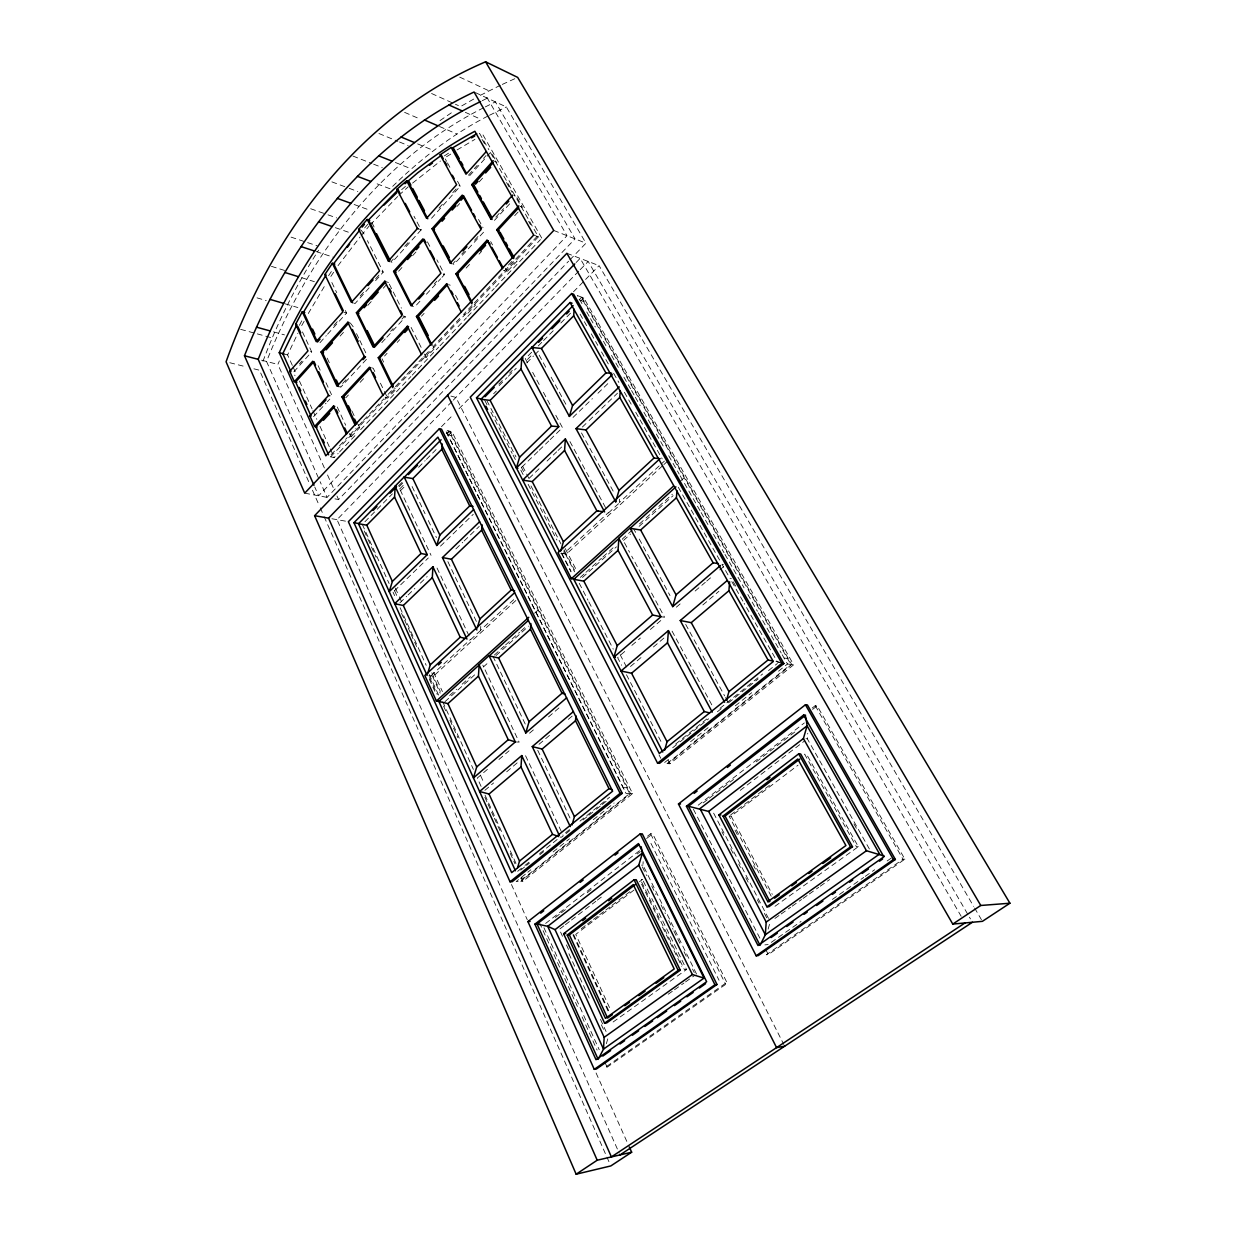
<?xml version="1.0" encoding="UTF-8"?>
<svg xmlns="http://www.w3.org/2000/svg" width="1236" height="1236" viewBox="0 0 1236 1236"><rect width="100%" height="100%" fill="white"/><g stroke="black" fill="none" stroke-linecap="round" stroke-linejoin="round"><path stroke-width="0.75" stroke-dasharray="5 3.75" d="M696.548 974.092L642.967 865.092L643.153 861.662M480.758 626.482L480.526 630.175L515.041 598.44M564.141 549.696L563.879 553.543L608.282 512.708M619.607 499.143L619.36 502.527L664.396 461.121M869.372 848.977L807.34 738.804L807.741 733.257M768.128 929.132L770.229 921.747M606.351 1043.694L607.911 1038.441M262.99 361.252C277.451 322.349 296.223 285.099 318.61 250.182M324.388 467.95L277.884 364.404L279.382 360.897M292.329 365.362L287.586 354.917L297.876 333.226M299.39 325.284L302.696 319.058M304.149 321.267L301.599 325.794M308.289 313.511L325.887 283.878M328.575 275.721L331.665 271.101M330.846 276.447L333.921 271.827M338.031 265.663L360.031 237.018M364.635 227.934L369.95 221.908M361.19 235.628L369.147 226.018M299.514 363.801L301.939 361.082M333.936 325.377L337.737 321.128M360.248 295.991L365.377 290.275M375.605 278.842L380.734 273.125M393.342 259.05L390.808 261.877L392.044 262.295L421.136 229.834L413.983 216.223M404.697 246.366L409.749 240.726M439.012 208.065L442.766 203.878M452.778 192.692L456.532 188.505M468.444 175.218L477.235 165.392M483.508 158.393L486.026 155.582M302.465 331.928L311.719 351.905L293.442 372.283L295.002 375.729M319.985 342.696L326.304 335.62M327.571 334.214L346.574 313.017L344.937 309.633M369.162 287.818L355.087 303.515L353.851 303.129M375.574 280.68L383.253 272.105L367.401 240.618M457.505 181.213L460.255 186.203L430.236 219.699L429 219.236M469.649 175.713L491.001 151.904L496.887 162.271L494.477 161.236M340.101 336.084L345.199 330.429M367.864 305.307L371.727 301.028M383.314 288.173L387.177 283.894M398.595 271.24L402.411 267.007M412.592 255.728L416.408 251.495M457.135 206.335L459.653 203.554M479.197 181.877L484.265 176.269M346.034 379.792L339.529 386.853L340.781 387.177L366.768 358.965M390.638 331.341L393.156 328.606M401.947 319.058L404.466 316.323M434.238 283.986L436.833 281.159M455.281 261.12L452.716 263.917L453.936 264.349L484.79 230.869L483.57 230.406M461.708 254.137L464.288 251.356M474.562 240.186L479.707 234.593M495.821 217.103L503.562 208.683M313.573 416.702L326.072 403.137M327.324 401.777L329.811 399.074M381.831 342.619L385.601 338.525M386.853 337.165L405.702 316.71L403.214 315.952M419.916 301.275L414.724 306.914L413.488 306.513M426.405 294.245L440.665 278.764M441.963 277.358L444.605 274.485L436.88 259.792M494.446 220.379L511.225 202.163M370.167 224.921L397.668 196.539M345.771 397.837L348.382 395.026M360.155 382.341L365.377 376.702M384.55 356.03L387.069 353.311M397.189 342.403L399.707 339.684M421.476 316.2L424.102 313.388M466.111 268.088L469.989 263.917M479.043 254.152L481.623 251.356M514.701 215.697L519.892 210.105M508.459 265.045L512.168 261.105M334.493 451.155L329.379 456.563L334.214 457.598L338.17 453.411M339.606 445.732L347.27 437.606M349.788 434.948L355.968 428.382M362.287 421.692L357.204 427.069L359.722 427.656L351.055 436.833L348.552 436.262M363.554 420.348L383.871 398.826M391.518 390.715L385.138 397.482L387.64 398.116L396.586 388.66L394.083 387.996M395.365 386.636L405.655 375.729M406.953 374.369L430.282 349.634M459.699 318.455L432.924 346.837L435.412 347.563L426.157 357.358L423.67 356.648M471.905 305.524L463.531 314.407L465.987 315.195L475.566 305.06L474.33 304.659M474.423 302.851L513.404 261.553M537.135 236.385L514.639 260.24L517.081 261.136L507.162 271.611L503.5 270.298M330.645 456.841L538.355 236.864L489.796 151.379L491.001 151.904M339.498 452.005L355.365 435.242M360.649 429.649L383.129 405.887M384.442 404.496L410.893 376.547M412.206 375.141L438.656 347.192M439.985 345.802L466.42 317.837M467.749 316.447L494.184 288.498M495.512 287.092L540.456 239.583M334.956 498.865L338.571 499.545L568.591 261.213M569.92 259.823L585.972 243.198L506.312 106.929L474.083 92.005M576.115 262.526L580.132 258.37L961.144 916.262M451.912 401.545L337.011 519.645L619.221 1153.157M453.241 400.17L578.819 271.07M580.163 269.695L588.181 261.46L970.461 918.92M441.468 426.698L453.597 414.307M458.989 408.807L468.413 399.166M573.504 291.804L584.273 280.788M585.617 279.413L599.089 265.647L973.644 906.359M446.273 433.712L448.946 430.993L629.634 793.527L519.862 881.407L516.169 881.562L526.335 873.404M447.185 433.929L449.858 431.209L451.928 431.719L632.6 793.589L522.921 881.299L520.789 881.376L630.53 793.543L632.6 793.589M579.066 299.9L581.77 297.15L583.763 297.876L793.667 664.783L669.927 763.74L667.888 763.647L791.72 664.535L793.667 664.783M398.471 485.964L402.488 481.901M447.911 435.783L451.928 431.719M498.834 384.102L502.867 379.993M509.618 373.148L512.307 370.414M581.075 300.611L583.763 297.876M402.735 483.06L398.826 487.015L431.04 555.319M531.665 352.26L525.315 358.687L529.054 365.624M364.929 521.746L392.399 493.875M418.571 467.332L425.153 460.657M426.466 459.329L438.286 447.324M499.174 385.57L507.054 377.583M508.367 376.254L516.246 368.251M538.247 345.925L542.233 341.893M543.562 340.549L555.52 328.421M560.835 323.029L571.449 312.244M399.676 488.962L405.084 483.477M493.627 393.759L496.331 391.024M527.432 359.506L532.84 354.021M400.418 490.754L404.481 486.644M526.768 362.859L533.519 356.014M534.879 354.655L538.927 350.545M394.408 590.885L428.32 557.946M440.495 546.127L473.264 514.315M537.892 451.557L520.124 468.799L523.261 474.887M539.251 450.228L548.815 440.943M550.174 439.614L562.473 427.671L554.315 412.53M573.04 417.413L592.399 398.625M597.93 393.249L610.368 381.167M398.95 195.288L408.22 186.806M399.861 602.89L406.69 596.308M408.05 594.995L414.879 588.429M420.348 583.16L427.162 576.579M455.868 548.923L462.743 542.31M464.118 540.982L479.228 526.412M529.147 478.301L541.538 466.374M547.038 461.074L556.663 451.804M558.039 450.476L562.164 446.49M582.388 427.023L587.78 421.816M589.139 420.503L617.49 393.187M487.865 116.091C451.526 134.647 419.081 160.155 390.174 188.83L374.137 182.712M430.947 675.783L470.638 639.275M480.649 630.437L470.761 639.537L436.725 567.37L432.924 566.768M608.421 512.971L619.499 502.789M515.845 600.526L433.388 676.246L428.799 675.829M662.496 465.848L566.289 554.207L558.008 552.708M663.902 464.551L668.151 460.657M534.57 613.241L538.741 609.456M680.001 481.484L684.682 477.235M632.26 530.059L622.419 538.958L629.603 552.276M449.657 695.482L456.594 689.209M462.14 684.203L470.468 676.679M494.385 655.049L504.18 646.196M505.586 644.929L519.583 632.276M520.989 631.024L526.582 625.957M580.333 577.382L584.551 573.566M585.957 572.299L601.438 558.301M602.844 557.034L614.107 546.853M639.522 523.894L650.939 513.558M652.376 512.276L672.369 494.199M444.945 701.677L476.154 673.496M483.245 667.085L488.915 661.971M496.007 655.559L528.637 626.096M582.48 577.49L616.455 546.806M623.531 540.41L630.607 534.029M639.105 526.351L673.079 495.682M487.401 769.379L477.297 778.047L482.673 789.881M498.942 759.476L509.047 750.808M529.58 733.164L535.42 728.159M548.537 716.911L561.638 705.648M624.736 651.48L617.614 657.598L621.584 665.262M631.859 645.377L640.402 638.039M650.368 629.479L661.754 619.7M676.339 607.185L682.117 602.21M695.157 591.024L705.293 582.326M706.729 581.09L711.071 577.366M719.754 569.904L724.111 566.181M401.638 189.664L405.98 185.941M412.561 183.098L440.449 161.02M484.883 790.345L493.612 782.929M506.683 771.805L518.301 761.917M539.02 744.304L550.762 734.323M568.359 719.337L574.23 714.346M630.484 666.498L641.947 656.749M653.427 646.984L666.328 636.015M702.851 604.945L718.904 591.302M517.668 871.318L523.523 866.606M524.991 865.416L530.847 860.704M539.622 853.628L557.189 839.491M565.594 832.709L571.078 828.29M579.978 821.137L609.611 797.251M675.659 744.057L707.146 718.688M720.016 708.305L762.612 673.991M520.711 870.098L525.115 866.56M526.567 865.385L529.502 863.022M539.746 854.771L544.134 851.249M569.904 830.499L561.685 837.112L560.109 837.127M583.021 819.947L587.455 816.363M588.939 815.173L594.871 810.399M596.355 809.209L600.789 805.625M602.272 804.435L608.205 799.661M672.678 747.765L678.672 742.929M680.171 741.724L692.16 732.067M693.659 730.862L708.645 718.796M717.39 711.766L721.515 708.444M728.498 702.82L758.162 678.95M768.529 670.592L777.429 663.423M527.818 872.214L530.8 869.82M553.125 851.928L569.487 838.796M593.311 819.7L614.137 802.998M664.644 762.504L668.197 759.661L671.735 759.816M690.569 741.724L709.958 726.181M735.296 705.849L751.704 692.701M778.541 671.179L787.486 664.01L790.87 664.427L580.889 296.841L577.413 295.605L581.955 303.577M667.007 763.616L790.87 664.427M647.571 836.154L650.6 833.79L652.67 833.775L727.293 983.238L607.123 1067.193L605.007 1067.549L725.254 983.485L727.293 983.238M812.176 708.043L815.235 705.679L817.166 705.864L904.876 859.174L768.328 954.563L766.32 954.764L902.991 859.236L904.876 859.174M646.613 838.487L652.67 833.775M812.593 709.418L817.166 705.864M545.632 923.431L639.784 850.476M698.201 805.192L804.312 722.952M555.35 917.421L559.893 913.898M561.422 912.709L565.964 909.186M587.224 892.732L591.766 889.209M637.297 853.952L640.341 851.604M703.253 802.875L707.811 799.352M709.325 798.178L733.551 779.422M756.277 761.824L797.174 730.152M563.894 925.841L559.336 929.348L562.504 936.27M565.408 924.667L569.981 921.16M571.495 920.001L595.829 901.307M597.343 900.132L601.901 896.641M740.21 790.376L804.296 741.136M639.414 881.778L642.473 879.445L640.387 879.522L684.466 969.735L686.536 969.503L651.789 898.495M581.291 928.715L585.879 925.208M587.424 924.034L592.013 920.542M593.543 919.368L598.147 915.861M599.676 914.702L604.28 911.195M605.81 910.02L610.414 906.529M611.944 905.355L630.329 891.341M730.63 814.957L770.198 784.798M633.96 890.074L575.744 934.385L610.785 1010.306M771.187 896.193L729.101 816.115L731.125 816.115L798.039 765.177M613.118 1022.002L686.536 969.503M774.972 906.282L858.325 846.691L806.567 754.284L804.605 754.176L856.393 846.737L858.325 846.691M668.228 994.223L672.94 990.87M674.516 989.742L683.956 983.037M685.532 981.925L694.972 975.219M774.926 918.425L779.607 915.088M781.183 913.976L790.561 907.301M792.122 906.204L801.515 899.53M803.076 898.417L807.757 895.08M809.333 893.983L818.711 887.309M820.271 886.197L829.665 879.538M771.279 942.357L801.036 921.453M832.353 899.453L863.686 877.452M865.246 876.355L874.64 869.758M887.17 860.951L891.867 857.66M440.001 120.603L454.215 110.869M448.544 153.156L443.817 156.277L446.551 161.267M450.769 154.098L445.98 157.096M457.057 149.942L474.933 139.359M473.728 99.065L460.534 106.559L455.42 104.257M480.325 95.326L500.565 85.191M482.287 100.688L487.339 98.138M483.631 107.764C380.982 159.058 308.197 256.532 266.543 361.468L319.336 479.954M485.3 106.914L495.389 101.862L575.049 238.872L327.092 497.382L320.109 481.7M489.533 115.257L506.312 106.929M502.279 84.419L517.683 77.404M764.899 944.876L768.143 944.567M520.387 878.178L524.079 878.039M641.499 865.138L642.967 865.092M629.634 793.527L626.049 793.45L445.362 430.113L448.946 430.993M623.145 787.626L626.729 787.718M515.335 741.924L519.151 742.125L482.828 665.138M805.98 738.711L807.34 738.804M780.997 662.496L777.459 662.048L744.165 603.369M784.103 658.062L787.486 658.494M660.936 616.718L664.597 617.258L631.704 556.185M331.928 518.749L346.698 521.36M729.904 578.232L731.372 578.494M304.72 493.164L327.694 497.49M723.446 564.528L721.963 564.234L729.024 576.671M775.945 661.476L779.313 662.156M447.648 434.717L451.233 435.582M229.788 362.72L246.489 366.938M253.921 368.822L259.483 370.228L309.34 483.137M261.538 360.186L277.884 364.404M284.048 353.975L287.586 354.917M450.939 396.092L455.914 397.42L783.809 1044.482M371.974 367.911L373.226 368.251L374.817 371.557M310.468 351.565L311.719 351.905M240.665 329.348L255.466 333.38M257.32 333.89L272.121 337.922M273.511 331.866L284.465 334.894M257.026 297.861L266.25 300.564M285.253 303.855L297.845 307.548M350.329 322.998L353.218 326.783M344.087 312.275L346.574 313.017M301.708 277.714L314.377 281.669M271.441 266.343L286.165 270.947M387.223 282.071L388.459 282.472M316.231 251.588L334.044 257.443M382.017 271.704L383.253 272.105M291.047 237.111L317.127 245.779M449.008 284.79L450.228 285.207M444.543 274.546L443.322 274.129L444.605 274.485M335.358 227.671L351.488 233.264M361.159 230.236L364.064 233.99M310.669 208.729L326.273 214.23M328.003 214.848L336.671 217.907M580.055 300.24L583.531 301.476M421.09 229.896L419.854 229.448L421.136 229.834M354.129 204.496L370.213 210.352M331.912 181.877L347.455 187.687M349.185 188.32L357.822 191.549M566.876 253.287L599.089 265.647M533.689 235.056L541.785 238.193L482.952 134.817L479.537 133.318L488.853 149.741M352.971 156.076L371.912 163.507M373.627 164.187L382.248 167.571M553.743 230.452L585.972 243.198M395.335 162.472L411.31 168.838M459.035 185.709L460.255 186.203M520.062 206.319L522.488 207.293L516.385 196.57M513.975 195.582L515.18 196.076M378.942 133.519L397.822 141.306M399.537 142.016L408.127 145.554M417.644 143.901L433.573 150.514M439.506 126.489L456.887 133.998M404.605 112.368L419.993 119.011M465.339 112.337L481.159 119.413M431.58 93.503L453.72 103.484M459.746 77.126L488.575 90.645M974.617 908.027L981.43 919.677M486.922 97.428L567 235.69L318.641 495.79L314.763 487.03M581.77 297.15L791.72 664.535M815.235 705.679L902.991 859.236M586.729 311.935L589.587 316.957M590.545 318.625L595.304 326.984M599.12 333.674L607.71 348.722M611.526 355.412L620.101 370.46M623.917 377.15L630.592 388.861M631.55 390.53L634.408 395.535M635.35 397.22L640.124 405.578M643.941 412.268L652.515 427.316M656.331 434.006L664.906 449.054M668.722 455.744L679.213 474.13M680.171 475.798L700.194 510.916M701.152 512.585L709.727 527.633M713.543 534.323L724.033 552.724M724.976 554.392L744.057 587.826M747.857 594.516L757.405 611.248M758.348 612.917L781.229 653.041M782.187 654.709L787.486 664.01M482.055 139.359L485.779 145.925M506.544 182.495L512.106 192.306M528.606 221.352L530.507 224.689M733.272 581.847L737.089 588.552M580.055 314.099L586.59 325.624M591.256 333.844L597.791 345.354M601.515 351.936L609.92 366.737M613.643 373.318L618.865 382.511M624.381 392.245L631.951 405.562M635.721 412.237L662.187 458.88M678.286 487.247L721.021 562.565M731.805 581.584L743.222 601.7M853.922 823.933L856.749 828.954M447.463 162.92L450.213 167.911M478.502 219.436L482.998 227.609M490.677 241.592L492.515 244.929M505.339 268.274L507.162 271.611M539.143 355.134L547.471 370.429M551.117 377.15L558.425 390.576M559.29 392.167L567.556 407.355M581.492 432.94L613.828 492.345M633.805 529.054L635.613 532.376M639.228 539.02L670.005 595.551M685.702 624.396L701.986 654.323M702.898 655.992L724.62 695.899M725.517 697.552L728.236 702.542M532.67 372.345L539.9 385.756M543.438 392.337L550.731 405.871M569.95 441.561L606.459 509.325M672.075 631.132L713.141 707.363M731.125 816.115L772.299 894.37M427.44 241.839L430.02 246.736M455.481 295.203L458.989 301.862M735.003 830.175L737.676 835.258M753.651 865.694L755.428 869.078M713.635 813.164L768.468 918.363M721.932 831.843L723.709 835.242M730.785 848.823L734.323 855.621M738.742 864.118L740.519 867.517M745.818 877.699L748.475 882.798M757.328 899.777L759.089 903.176M764.404 913.373L767.046 918.472M522.627 466.281L528.838 478.27M565.207 548.521L575.852 569.07M620.194 654.74L628.182 670.159M486.86 400.618L515.984 456.934M521.283 467.177L524.806 473.991M530.986 485.949L560.99 543.964M564.528 550.793L574.493 570.074M565.393 554.037L574.57 571.82M484.713 400.232L487.37 405.377M490.908 412.237L512.152 453.38M513.048 455.095L515.706 460.225M528.143 484.327L539.483 506.281M540.348 507.965L556.911 540.039M579.251 583.299L587.981 600.186M588.846 601.87L613.257 649.147M626.482 674.748L662.141 743.794M561.824 553.404L571.017 571.202M561.268 553.002L570.986 571.851M668.166 760.31L669.927 763.74M693.411 809.271L760.403 939.175M765.687 949.433L768.328 954.563M659.051 754.887L660.812 758.317M371.804 222.48L374.338 227.455M389.325 284.187L401.391 308.15M411.094 327.416L421.136 347.378M424.473 354.021L426.157 357.358M449.858 431.209L630.53 793.543M650.6 833.79L725.254 983.485M450.429 440.14L625.138 791.457M650.955 843.385L719.028 980.256M642.349 866.869L646.613 875.536M651.712 885.918L655.961 894.586M661.075 904.968L665.323 913.636M668.722 920.557L672.971 929.225M673.836 930.955L680.634 944.814M684.033 951.735L686.598 956.942M692.546 969.07L694.246 972.531M643.323 881.175L650.939 896.764M641.608 884.25L659.159 920.171M662.496 927.015L681.716 966.351M382.017 358.764L383.639 362.086M331.851 282.503L336.764 292.685M356.509 333.627L358.996 338.757M359.815 340.456L367.246 355.844M380.425 383.175L383.639 389.819M384.427 391.488L387.64 398.116M412.113 486.52L425.091 513.759M428.289 520.495L436.447 537.614M447.88 561.623L476.555 621.832M492.979 656.316L525.516 724.636M537.722 750.267L570.754 819.607M525.563 755.737L563.122 835.351M327.2 358.146L329.595 363.276M351.966 411.094L354.299 416.068M358.177 424.35L359.722 427.656M318.085 365.64L320.464 370.769M325.995 382.712L331.526 394.655M337.258 407.015L345.694 425.23M349.525 433.512L351.055 436.833M573.628 934.54L609.456 1012.315M572.963 934.818L609.101 1013.288M566.459 944.922L568.838 950.129M600.511 1019.391L606.057 1031.504M568.931 953.713L589.51 998.781M601.391 1024.783L604.558 1031.72M395.35 588.089L398.533 595.103M399.336 596.864L401.715 602.117M433.62 672.276L442.395 691.573M480.68 775.76L483.863 782.774M293.117 367.092L296.269 374.06M299.436 381.028L312.075 408.869M312.878 410.615L316.818 419.313M319.985 426.265L329.471 447.154M330.259 448.9L334.214 457.598M394.608 590.823L396.988 596.046M431.812 672.755L440.31 691.48M432.476 676.154L440.17 693.118M362.318 524.388L389.108 583.516M393.063 592.198L394.608 595.628M400.078 607.695L426.188 665.308M442.72 701.754L473.373 769.379M485.022 795.088L516.076 863.593M364.234 530.955L376.13 557.235M401.53 613.288L403.909 618.541M404.697 620.287L410.259 632.554M411.047 634.3L416.609 646.567M429.294 674.593L438.826 695.621M443.585 706.127L445.964 711.38M449.935 720.14L457.861 737.66M484.836 797.22L487.216 802.473M488.019 804.219L493.566 816.486M494.354 818.232L499.916 830.499M510.236 853.273L514.995 863.779M521.345 877.792L522.921 881.299M543.964 927.742L599.228 1049.75M604.759 1061.956L607.123 1067.193M429.572 677.529L437.266 694.524M429.294 679.074L434.825 691.295M539.468 922.659L577.366 1006.444M582.11 1016.919L597.112 1050.09M327.54 474.979L333.844 489.023M336.995 496.038L338.571 499.545M511.441 884.497L527.262 919.723M596.076 1072.956L626.915 1141.647M312.461 490.198L319.475 506.08M320.248 507.841L323.368 514.902M324.141 516.663L606.134 1155.351M606.922 1157.112L610.028 1164.173"/><path stroke-width="1.5" d="M420.997 553.481L392.368 581.43L389.232 591.673L427.239 554.686L420.997 553.481L394.578 497.088L395.149 486.474L358.502 523.724L427.1 675.428M639.043 844.713L537.057 924.003L547.718 926.32L555.057 929.657L604.157 1037.328L603.508 1049.132L598.147 1059.36L537.057 924.003L534.894 924.157L595.999 1059.7L706.637 981.724L638.471 843.555L534.894 924.157M465.169 638.425L460.209 637.173L432.306 577.614L432.924 566.768L394.67 603.709L403.307 605.485L430.282 664.829L427.625 673.666M473.017 506.436L469.711 505.926L441.808 449.301L442.117 443.863M514.67 590.793L511.163 590.066L481.654 530.182L481.994 524.62M508.243 739.684L476.71 766.923L473.45 777.938L515.335 741.924L508.243 739.684L478.456 676.123L479.135 664.999L438.873 701.461L515.427 870.777M533.303 347.718L531.789 347.239L521.623 357.575L558.78 426.698L551.519 426.065L521.036 369.101L521.762 357.807L480.989 399.228L559.29 551.179M558.61 836.571L552.585 834.315L521.005 766.938L521.746 755.582L479.583 791.503L489.039 794.037L519.522 861.075L517.621 867.595M565.022 694.076L562.009 693.257L530.476 629.248L530.847 623.562M598.116 511.086L596.88 510.823L564.589 450.476L565.362 438.919L522.673 480.124L524.203 480.464M611.727 373.226L605.934 372.948L573.689 315.829L574.122 309.201M612.222 789.711L609.008 788.645L575.543 720.727L575.883 715.721M803.601 715.057L805.578 715.227L688.483 806.274L708.676 811.434L766.196 922.071L765.331 934.756L760.047 945.339L688.483 806.274L686.428 806.243L758.008 945.525L883.864 856.826L803.601 715.057L686.428 806.243M658.912 458.541L653.983 458.046L619.777 397.436L620.24 390.669M615.435 657.336L613.906 657.166L660.936 616.718L652.639 615.018L618.031 550.36L618.881 538.494L573.782 579.313L662.79 752.029M718.425 563.662L713.126 562.782L676.416 497.768L676.942 490.8M709.603 712.925L704.288 711.55L667.502 642.782L668.413 630.623L621.028 670.994L631.565 673.234L667.038 741.693L664.628 750.283M772.732 661.013L768.019 659.993L728.916 590.731L729.626 581.801M726.49 700.379L728.931 691.619L768.019 659.993M660.936 616.718L618.742 538.216L630.005 528.035L672.678 606.613L676.046 594.81L713.126 562.782M572.036 824.968L574.416 816.641L609.008 788.645M613.906 657.166L617.227 645.594L652.639 615.018M708.676 811.434L803.415 738.541L807.077 725.795L805.826 716.988M615.698 501.708L618.989 490.398L653.983 458.046M515.335 741.924L479.012 664.752L489.054 655.652L525.779 732.948L529.054 721.716L562.009 693.257L563.276 693.365M560.696 551.009L563.415 541.77L596.88 510.823L603.06 511.704M531.789 347.239L569.363 416.408L572.592 405.501L605.934 372.948M517.93 468.29L516.401 467.934L519.599 457.227L551.519 426.065M477.266 627.919L479.954 618.927L511.163 590.066M555.057 929.657L638.78 865.215L642.396 853.118L641.175 846.722M427.239 554.686L395.041 486.242L404.172 476.972L436.71 545.478L439.861 535.049L469.711 505.926M244.481 355.767C287.741 245.516 364.991 143.283 474.083 92.005L553.743 230.452L304.72 493.164L244.481 355.767L258.2 359.321L313.99 485.285M258.2 359.321C300.564 252.206 375.203 152.677 480.619 101.537M279.243 352.708C319.923 261.599 385.725 178.648 474.871 131.279L533.689 235.056L325.794 455.806L279.243 352.708L284.048 353.975M296.872 382.295L294.369 381.661L289.688 371.325L307.965 350.885L295.651 324.218L302.279 311.75L304.767 312.476M302.279 311.75L316.231 341.646L342.835 311.905L324.867 274.546L332.376 263.299L334.848 264.102M333.287 264.133L359.923 229.803L358.687 229.371L363.199 223.901L367.262 219.498L369.734 220.379M347.362 247.246L349.634 244.172M362.179 227.069L364.435 224.334M367.262 219.498L388.336 261.043L417.444 228.49L418.68 228.938M486.103 151.734L466.003 174.214L451.186 147.47L440.155 154.763L456.594 184.736L426.544 218.324L406.659 180.78L396.895 189.293L417.444 228.49M320.016 339.174L317.482 342.001L303.531 312.121L326.103 274.948L324.867 274.546M367.973 285.593L373.087 279.877M294.369 381.661L312.754 361.236L328.544 395.427L329.811 395.736M362.967 359.691L365.562 356.864L364.311 356.524L337.026 386.219L321.066 351.997L347.826 322.272L349.077 322.627L322.318 352.337L338.278 386.528M384.751 281.267L401.978 315.566L373.071 347.007L356.401 312.739L384.751 281.267L385.987 281.669L357.652 313.11L374.307 347.362L383.114 337.799M393.604 271.426L422.897 238.888L440.912 273.218L411.016 305.74L393.604 271.426L396.076 272.244M432.059 228.706L462.279 195.118L481.113 229.479L450.259 263.052L432.059 228.706L434.516 229.618M493.21 162.642L472.971 185.091L492.021 219.436L490.8 218.957L471.75 184.597L493.257 160.726M326.119 349.865L332.484 342.789M364.048 307.779L366.628 304.921M371.773 299.205L378.216 292.067M407.54 259.529L411.356 255.296M416.439 249.657L418.989 246.829M442.071 221.229L444.589 218.432M452.144 210.058L455.914 205.871M460.951 200.278L463.469 197.482M475.458 184.179L477.992 181.383M485.578 172.963L490.63 167.354M317.158 427.053L314.624 426.482L309.803 415.806L328.544 395.427M490.8 218.957L512.755 195.087M319.815 406.598L326.057 399.815M418.741 299.081L423.933 293.442M463.052 250.908L466.914 246.721M506.219 204.002L508.799 201.19M314.624 426.482L333.488 406.103L334.74 406.412L315.891 426.775L328.591 454.817M355.18 425.122L342.001 396.895L369.471 367.231L383.083 395.505M378.278 357.714L407.355 326.289L408.606 326.675L379.514 358.069L378.278 357.714L392.832 387.671M430.839 344.798L416.455 316.462L446.536 283.971L447.772 284.373L417.706 316.849L432.075 345.168M471.874 303.84L455.945 273.805L487.015 240.232L490.074 244.033M512.492 258.123L496.748 229.711L518.857 205.825M370.723 367.571L343.268 397.22L355.659 423.763M488.235 240.696L457.181 274.222L472.214 302.588M518.765 207.725L497.969 230.174L513.712 258.571M323.43 420.271L329.718 413.504M404.79 332.499L407.324 329.765M434.624 300.302L438.548 296.068M480.402 250.908L485.578 245.331M631.658 1152.215L597.204 1160.218L314.608 515.69L566.876 253.287L952.771 924.08L982.404 921.33L1009.92 903.222L517.683 77.404L485.594 61.8C358.95 115.829 271.379 234.994 226.08 361.793L576.146 1174.2L610.816 1165.934L631.658 1152.215L629.294 1146.931M314.608 515.69L328.544 518.147L574.786 263.901M439.429 428.66L348.367 521.7L510.051 881.793L512.214 881.701L622.202 793.373L441.515 429.17L439.429 428.66L620.101 793.327L622.202 793.373M571.65 293.535L470.236 397.173L657.583 763.199L659.653 763.292L783.856 663.547L573.689 294.261L571.65 293.535L781.878 663.299L783.856 663.547M353.944 522.704L437.915 437.142L612.623 791.179L511.673 872.647L353.944 522.704L358.471 523.508M570.059 302.511L773.288 661.523L659.313 753.496L476.509 397.822L570.059 302.511L572.098 303.222M441.113 439.769L404.28 477.204L412.87 478.564L441.808 449.301M573.133 305.586L531.913 347.471L541.43 348.475L573.689 315.829M373.056 510.483L376.98 506.497M390.051 493.21L396.601 486.567L395.041 486.242M408.344 474.624L417.552 465.277M485.037 396.741L494.23 387.393M538.618 342.31L542.604 338.262M551.905 328.822L559.877 320.727M566.521 313.975L569.178 311.287M358.502 523.724L366.798 525.207L394.578 497.088M480.989 399.228L490.136 400.387L521.036 369.101M436.71 545.478L473.589 509.587M516.401 467.934L558.78 426.698M569.363 416.408L612.268 374.662M399.908 193.171L398.116 189.772L368.498 219.931L389.572 261.46L388.336 261.043M383.902 205.176L396.771 192.723M476.849 629.974L442.457 557.575L479.583 521.731M615.837 501.97L576.007 428.629L619.251 386.883M403.307 605.485L432.306 577.614M442.457 557.575L451.418 559.228L481.654 530.182M522.673 480.124L532.222 481.576L564.589 450.476M576.007 428.629L585.957 429.943L619.777 397.436M430.282 664.829L460.209 637.173M514.593 592.724L424.86 675.474L436.401 701.028L440.34 701.322M660.117 458.556L558.008 552.708L571.372 578.68L575.188 579.298M438.456 664.968L441.283 662.357M436.401 701.028L528.776 617.289M571.372 578.68L673.543 486.042M528.405 620.395L489.178 655.914L498.602 657.969L529.054 721.716M675.907 486.86L630.144 528.297L640.634 530.012L676.416 497.768M438.873 701.461L447.926 703.624L478.456 676.123M498.602 657.969L530.476 629.248M573.782 579.313L583.84 581.167L618.031 550.36M404.991 183.747L417.845 172.7L441.376 155.272L443.199 158.594M525.779 732.948L566.629 697.815M672.678 606.613L720.511 565.485M570.244 826.56L532.268 746.606L573.411 711.565M724.62 702.218L680.248 620.534L726.984 580.719M489.039 794.037L521.005 766.938M532.268 746.606L542.125 749.047L575.543 720.727M631.565 673.234L667.502 642.782M680.248 620.534L691.248 622.65L728.916 590.731M519.522 861.075L552.585 834.315M667.038 741.693L704.288 711.55M510.051 881.793L620.101 793.327M657.583 763.199L781.878 663.299M527.926 921.608L640.186 833.883L642.287 833.867L717.004 984.489L596.432 1069.001L594.269 1069.356L527.926 921.608L530.09 921.469M678.456 803.987L805.439 704.752L807.417 704.937L895.374 859.468L758.209 955.598L756.169 955.814L678.456 803.987L680.526 804.003M540.704 913.172L543.732 910.808M580.117 882.396L583.16 880.032M614.987 855.173L618.031 852.809M694.122 793.388L697.135 791.04M727.355 767.448L730.368 765.084M563.616 933.721L634.099 879.785L636.2 879.692L680.31 970.183L606.737 1022.883L604.589 1023.176L563.616 933.721L565.764 933.551M718.889 814.91L798.688 753.852L800.665 753.96L852.5 846.814L768.931 906.683L766.923 906.807L718.889 814.91L720.928 814.926M582.604 920.681L585.663 918.333M608.637 900.766L611.696 898.433M766.938 779.746L769.997 777.398M567.216 935.034L633.249 884.621L674.207 968.947L605.455 1018.356L567.216 935.034L569.348 934.864L635.35 884.528M723.014 816.084L797.776 758.997L845.934 845.548L767.834 901.677L723.014 816.084L725.053 816.084L799.754 759.089M429.525 165.269L432.523 162.998M612.268 1014.71L607.587 1018.078L569.348 934.864M624.767 1005.733L629.448 1002.365M638.827 995.644L645.068 991.164M656.007 983.3L663.809 977.691M774.539 898.186L779.221 894.833M791.704 885.857L796.386 882.504M808.869 873.528L811.99 871.287M822.913 863.439L830.716 857.846M604.589 1023.176L678.209 970.399L680.31 970.183M766.923 906.807L850.553 846.845L852.5 846.814M604.157 1037.328L692.392 974.555L704.026 978.093L603.508 1049.132L547.718 926.32L642.396 853.118L704.026 978.093M766.196 922.071L866.451 850.739L884.234 856.085M602.828 1056.069L610.615 1050.585M619.947 1044.003L624.628 1040.712M632.415 1035.227L638.641 1030.839M644.868 1026.452L652.654 1020.967M657.336 1017.676L666.668 1011.094M674.454 1005.61L680.696 1001.222M686.922 996.834L693.149 992.446M699.375 988.058L705.601 983.671M771.048 937.583L777.336 933.149M786.76 926.521L793.048 922.087M804.049 914.331L807.201 912.122M816.625 905.478L822.913 901.059M832.353 894.416L835.49 892.207M849.642 882.241L852.778 880.017M862.218 873.388L868.491 868.954M879.507 861.198L882.643 858.989M594.269 1069.356L714.933 984.737L717.004 984.489M756.169 955.814L893.443 859.53L895.374 859.468M576.146 1174.2L597.204 1160.218M952.771 924.08L980.766 905.478L1009.92 903.222M965.007 922.937L611.403 1156.911L328.544 518.147M451.186 147.47L452.407 147.98L476.71 133.704M620.009 1154.918L972.408 922.257M471.503 137.876L474.717 136.053M784.69 1046.197L776.579 1047.634L447.617 395.211M767.834 901.677L769.858 901.554L725.053 816.084M621.028 670.994L622.558 671.148M394.67 603.709L396.246 603.91M404.172 476.972L405.717 477.297M309.803 415.806L311.07 416.099L295.62 381.97L314.006 361.561L315.582 364.991M342.001 396.895L344.52 397.529M289.688 371.325L290.939 371.65L282.797 353.65L296.903 324.574L295.651 324.218M476.509 397.822L482.411 399.413M321.066 351.997L323.569 352.693M256.501 327.169L270.19 330.939M269.942 299.359L283.6 303.361M356.401 312.739L358.888 313.496M521.623 357.575L523.152 358.038M416.455 316.462L418.942 317.235L428.243 335.543M284.79 272.445L298.401 276.694M300.997 246.567L314.577 251.032M455.945 273.805L458.401 274.639M318.517 221.831L332.067 226.528M450.259 263.052L451.48 263.484L433.28 229.154L463.5 195.612L471.58 210.321M337.335 198.378L350.854 203.291M357.389 176.315L370.862 181.46M496.748 229.711L499.19 230.638M396.895 189.293L398.116 189.772M406.659 180.78L409.101 181.738L410.908 185.153M378.633 155.813L392.075 161.159M471.75 184.597L474.191 185.585L477.822 192.121M440.155 154.763L441.376 155.272M401.005 136.98L414.384 142.542M424.411 119.969L437.76 125.732M448.807 104.921L462.11 110.885M485.594 61.8L980.766 905.478M805.439 704.752L893.443 859.53M803.415 738.541L866.451 850.739M798.688 753.852L850.553 846.845M453.612 148.49L459.174 158.517M461.028 161.854L462.882 165.191M479.63 195.396L481.453 198.656M483.261 201.931L491.418 216.64M500.116 232.306L503.825 238.981M505.678 242.318L507.517 245.67M509.371 249.008L514.006 257.351M452.407 147.98L466.296 173.04M445.037 161.931L446.86 165.253M452.33 175.234L454.153 178.571M473.373 213.596L475.165 216.872M479.661 225.045L481.453 228.305M491.897 247.37L497.397 257.382M499.22 260.719L502.897 267.409M487.015 240.232L502.589 268.629M541.43 348.475L572.592 405.501M585.957 429.943L618.989 490.398M640.634 530.012L676.046 594.81M691.248 622.65L728.931 691.619M565.362 438.919L604.605 511.92M668.413 630.623L712.23 712.152M412.731 188.552L417.243 197.08M419.05 200.495L424.489 210.707M443.183 245.949L449.255 257.382M464.597 286.319L469.031 294.647M407.88 181.259L427.78 218.772M405.269 203.399L409.734 211.912M425.848 242.596L424.118 239.321L394.84 271.827L412.252 306.126M430.128 250.769L434.423 258.942M451.279 291.047L453.025 294.384M457.397 302.727L459.159 306.064M446.536 283.971L461.414 312.337M490.136 400.387L519.599 457.227M532.222 481.576L563.415 541.77M583.84 581.167L617.227 645.594M485.872 406.134L487.602 409.487M376.47 233.65L389.973 260.209M389.433 288.513L391.148 291.943M400.634 310.808L402.349 314.238M358.687 229.386L379.529 270.885L351.364 302.372L332.376 263.299M407.355 326.289L421.584 354.624M640.186 833.883L714.933 984.737M638.78 865.215L692.392 974.555M367.231 330.599L373.89 344.288M634.099 879.785L678.209 970.399M333.612 263.701L352.615 302.758M379.514 358.069L393.28 386.343M335.095 293.612L343.268 310.576M352.368 329.487L358.146 341.46M373.118 372.546L375.528 377.536M347.826 322.272L364.311 356.524M412.87 478.564L439.861 535.049M451.418 559.228L479.954 618.927M542.125 749.047L574.416 816.641M432.924 566.768L466.945 639.089M521.746 755.582L559.305 835.397M312.523 329.07L314.856 334.044M336.331 380.024L337.938 383.438M348.397 405.81L350.715 410.785M354.593 419.081L356.91 424.056M297.66 326.242L300.75 332.901M318.749 371.82L323.492 382.063M336.285 409.734L337.814 413.04M344.705 427.965L347.007 432.94M333.488 406.103L346.513 434.315M366.798 525.207L392.368 581.43M447.926 703.624L476.71 766.923M299.189 387.409L300.734 390.823M305.369 401.051L306.914 404.466M322.704 439.321L324.296 442.828M807.077 725.795L699.993 808.591L765.331 934.756L879.568 854.014L807.077 725.795"/></g></svg>
